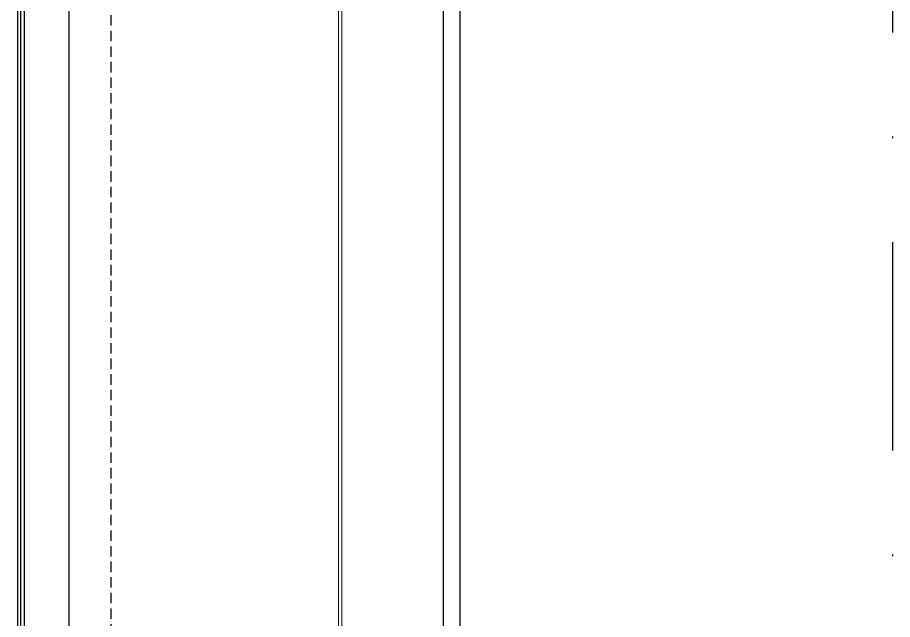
# Model space of a CAD drawing. Header units: inches. Extents: x -772 to 6765, y -813 to 4093.
# Drawn here: x 5996.7 to 6050, y 3255 to 3291.7 of the extents above; entities that cross this region are included whole.
import ezdxf

# ---------------------------------------------------------------- set-up
doc = ezdxf.new("R2010")
doc.units = ezdxf.units.IN
doc.header["$MEASUREMENT"] = 0
doc.linetypes.add('DASHDOT', pattern=[25.4, 12.7, -6.35, 0, -6.35])
doc.linetypes.add('HIDDEN', pattern=[9.525, 6.35, -3.175])
for name, color, linetype in [('aksoy_block', 7, 'Continuous'), ('aksoy_kapali', 3, 'Continuous'), ('H_FAC_Kaplama', 41, 'Continuous'), ('H_FAC_Metal', 181, 'Continuous'), ('H_GEN_Greyscale1', 251, 'Continuous'), ('H_GEN_YalitimIsi', 32, 'BATTING'), ('H_STR_Aks', 250, 'DASHDOT')]:
    doc.layers.add(name, color=color, linetype=linetype)
doc.linetypes.add('BATTING', pattern='A,0.00254,-2.54,[134,ltypeshp.shx,S=2.54,R=0,X=-2.54,Y=0],-5.08,[134,ltypeshp.shx,S=2.54,R=180,X=2.54,Y=0],-2.54', length=10.16254)

# ---------------------------------------------------------------- blocks, each defined once
blk = doc.blocks.new('*U236')
at = {"layer": 'aksoy_kapali', "linetype": 'HIDDEN'}
blk.add_lwpolyline([(-212.61, 0), (-212.61, 523.15)], dxfattribs=at)
at = {"layer": 'H_FAC_Kaplama', "ltscale": 0.2}
for points in [[(-10, 0), (-10, 523.15)], [(0, 523.15), (0, 0)]]:
    blk.add_lwpolyline(points, dxfattribs=at)
at = {"layer": 'H_FAC_Metal'}
for points in [[(-269.61, 523.15), (-269.61, 0)], [(-267.61, 0), (-267.61, 523.15)]]:
    blk.add_lwpolyline(points, dxfattribs=at)
at = {"layer": 'H_FAC_Metal', "lineweight": 5}
for points in [[(-74, 523.15), (-74, 0)], [(-72, 0), (-72, 523.15)]]:
    blk.add_lwpolyline(points, dxfattribs=at)
at = {"layer": 'H_GEN_Greyscale1'}
blk.add_lwpolyline([(-265.61, 523.15), (-265.61, 0)], dxfattribs=at)
at = {"layer": 'H_GEN_YalitimIsi', "ltscale": 0.1}
blk.add_line((-238.11, 0), (-238.11, 523.15), dxfattribs=at)

msp = doc.modelspace()

# ---------------------------------------------------------------- linework, layer by layer
at = {"layer": 'H_STR_Aks'}
msp.add_line((6050, 4043.005), (6050, -712.77), dxfattribs=at)

# ---------------------------------------------------------------- block references
at = {"layer": 'aksoy_block', "lineweight": 5, "xscale": 0.1, "yscale": 0.1, "zscale": 0.1}
msp.add_blockref('*U236', (6023.622, 3253.125), dxfattribs=at)

doc.saveas('drawing.dxf')
